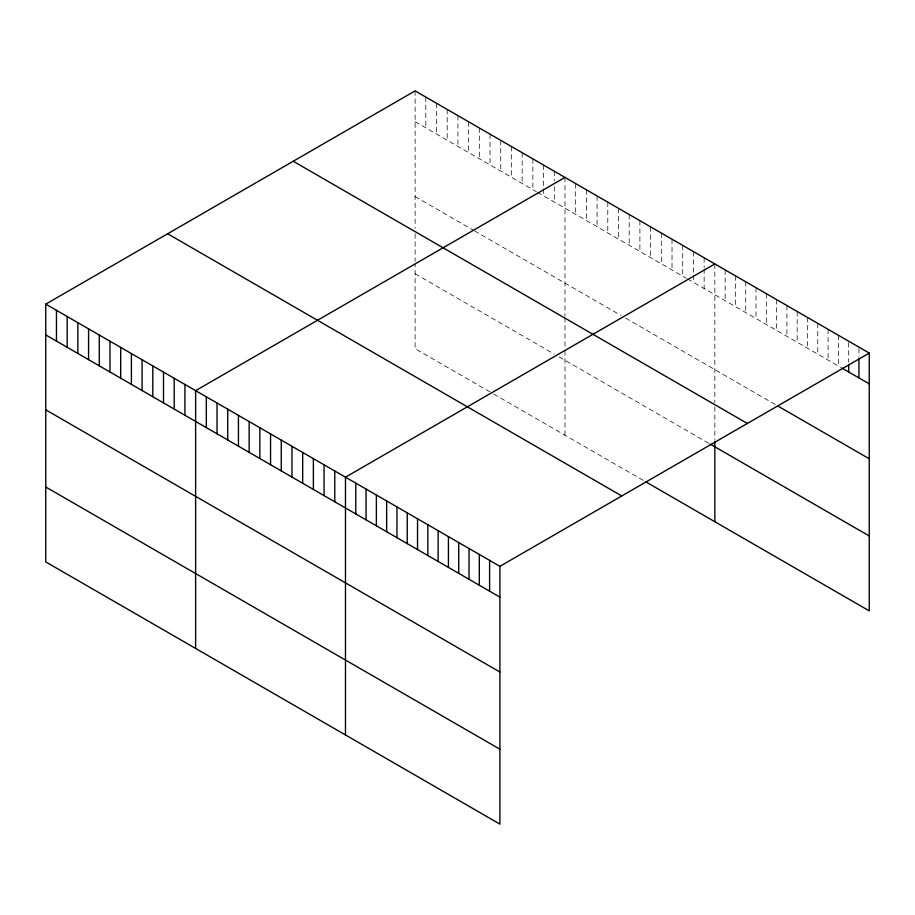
<?xml version="1.0" encoding="UTF-8"?>
<svg xmlns="http://www.w3.org/2000/svg" width="915" height="915" viewBox="0 0 915 915"><rect width="100%" height="100%" fill="white"/><g stroke="black" fill="none" stroke-linecap="round" stroke-linejoin="round"><path stroke-width="0.69" stroke-dasharray="4.58 3.43" d="M415.101 121.672L536.43 191.715M537.62 192.402L686.296 278.24M687.485 278.926L840.656 367.361M415.101 196.576L473.387 230.225M474.576 230.912L620.873 315.378M625.631 318.123L775.462 404.624M415.101 273.757L554.273 354.105M559.031 356.85L708.896 443.375M490.04 391.929L415.101 348.672L415.101 264.115M493.608 393.988L643.474 480.512M858.956 348.546L858.956 356.942M848.663 342.599L848.663 362.191M838.369 335.256L838.369 366.034M828.075 329.309L828.075 360.098M817.781 323.372L817.781 354.151M807.488 317.425L807.488 348.215M797.194 311.489L797.194 342.267M786.9 305.541L786.9 336.32M776.606 299.594L776.606 330.384M766.312 293.658L766.312 324.436M756.019 287.71L756.019 318.489M745.725 281.763L745.725 312.553M735.431 275.827L735.431 306.605M725.138 269.879L725.138 300.669M714.844 263.943L714.844 402.703M714.844 406.843L714.844 439.921M704.138 257.756L704.138 267.557M704.138 268.953L704.138 288.545M693.433 251.579L693.433 273.962M693.433 275.369L693.433 282.358M682.727 245.403L682.727 276.181M672.022 239.215L672.022 270.005M661.316 233.039L661.316 263.817M650.611 226.851L650.611 257.641M639.905 220.675L639.905 251.453M629.2 214.499L629.2 245.277M618.494 208.311L618.494 239.101M607.789 202.135L607.789 232.913M597.083 195.959L597.083 226.737M586.378 189.771L586.378 220.561M575.684 183.595L575.684 214.373M564.978 177.419L564.978 316.178M564.978 317.562L564.978 349.256M564.978 350.639L564.978 435.197M554.273 171.231L554.273 181.033M554.273 186.626L554.273 202.021M543.567 165.055L543.567 187.438M543.567 188.845L543.567 195.833M532.862 158.867L532.862 189.657M522.156 152.691L522.156 183.469M511.451 146.514L511.451 177.293M500.745 140.327L500.745 171.116M490.04 134.15L490.04 164.929M479.334 127.974L479.334 158.753M468.629 121.787L468.629 152.576M457.923 115.61L457.923 146.389M447.218 109.434L447.218 140.212M436.512 103.246L436.512 134.036M425.807 97.07L425.807 127.848M415.101 90.894L415.101 228.281M415.101 233.794L415.101 261.358"/><path stroke-width="1.37" d="M45.75 304.135L499.899 566.328L499.899 824.106L45.75 561.913L45.75 304.135L415.101 90.894L869.25 353.087L869.25 610.865L645.853 481.885M564.978 177.419L195.616 390.659L195.616 648.438M714.844 263.943L345.481 477.184L345.481 734.962M499.899 566.328L869.25 353.087M841.8 368.024L869.25 383.865M777.75 405.951L869.25 458.781M293.223 161.257L747.361 423.462M710.086 444.061L869.25 535.961M167.639 233.76L621.777 495.964M45.75 334.913L499.899 597.118M45.75 409.829L499.899 672.022M45.75 487.009L499.899 749.202M858.956 358.337L858.956 377.929M848.663 364.982L848.663 371.982M714.844 441.293L714.844 521.722M489.605 560.392L489.605 591.17M479.311 554.444L479.311 585.223M469.018 548.497L469.018 579.287M458.724 542.561L458.724 573.339M448.43 536.613L448.43 567.403M438.136 530.677L438.136 561.455M427.843 524.73L427.843 555.508M417.537 518.782L417.537 549.572M407.244 512.846L407.244 543.624M396.95 506.899L396.95 537.677M386.656 500.963L386.656 531.741M376.362 495.015L376.362 525.793M366.069 489.068L366.069 519.857M355.775 483.131L355.775 513.91M334.776 471.008L334.776 501.786M324.07 464.82L324.07 495.61M313.376 458.644L313.376 489.422M302.671 452.468L302.671 483.246M291.965 446.28L291.965 477.07M281.26 440.104L281.26 470.882M270.554 433.927L270.554 464.706M259.849 427.74L259.849 458.529M249.143 421.563L249.143 452.342M238.438 415.376L238.438 446.165M227.732 409.199L227.732 439.978M217.027 403.023L217.027 433.801M206.321 396.835L206.321 427.625M184.91 384.483L184.91 415.261M174.205 378.295L174.205 409.085M163.499 372.119L163.499 402.897M152.794 365.943L152.794 396.721M142.088 359.755L142.088 390.545M131.394 353.579L131.394 384.357M120.689 347.391L120.689 378.181M109.983 341.215L109.983 371.993M99.278 335.039L99.278 365.817M88.572 328.851L88.572 359.641M77.867 322.675L77.867 353.453M67.161 316.499L67.161 347.277M56.456 310.311L56.456 341.101"/></g></svg>
